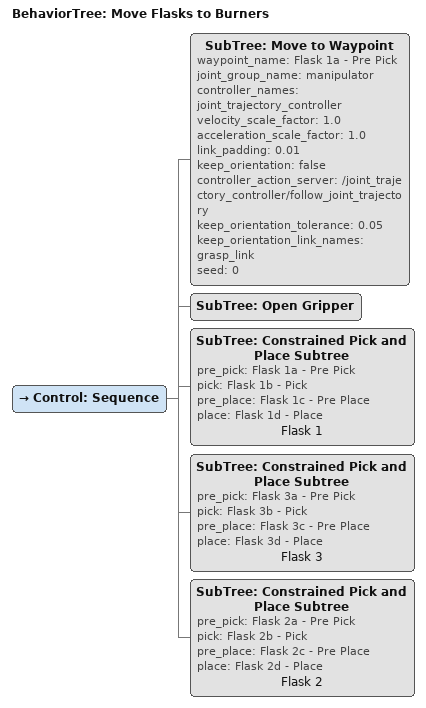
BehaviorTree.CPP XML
<?xml version='1.0' encoding='UTF-8'?>
<root BTCPP_format="4" main_tree_to_execute="Move Flasks to Burners">
  <BehaviorTree ID="Move Flasks to Burners" _description="Example of picking and placing objects with orientation constraints enforced on the arm's motion">
    <Control ID="Sequence">
      <SubTree ID="Move to Waypoint" waypoint_name="Flask 1a - Pre Pick" joint_group_name="manipulator" controller_names="joint_trajectory_controller" velocity_scale_factor="1.0" acceleration_scale_factor="1.0" link_padding="0.01" keep_orientation="false" controller_action_server="/joint_trajectory_controller/follow_joint_trajectory" keep_orientation_tolerance="0.05" keep_orientation_link_names="grasp_link" seed="0"/>
      <SubTree ID="Open Gripper"/>
      <SubTree ID="Constrained Pick and Place Subtree" pre_pick="Flask 1a - Pre Pick" pick="Flask 1b - Pick" pre_place="Flask 1c - Pre Place" place="Flask 1d - Place" name="Flask 1"/>
      <SubTree ID="Constrained Pick and Place Subtree" pre_pick="Flask 3a - Pre Pick" pick="Flask 3b - Pick" pre_place="Flask 3c - Pre Place" place="Flask 3d - Place" name="Flask 3"/>
      <SubTree ID="Constrained Pick and Place Subtree" pre_pick="Flask 2a - Pre Pick" pick="Flask 2b - Pick" pre_place="Flask 2c - Pre Place" place="Flask 2d - Place" name="Flask 2"/>
    </Control>
  </BehaviorTree>
</root>
